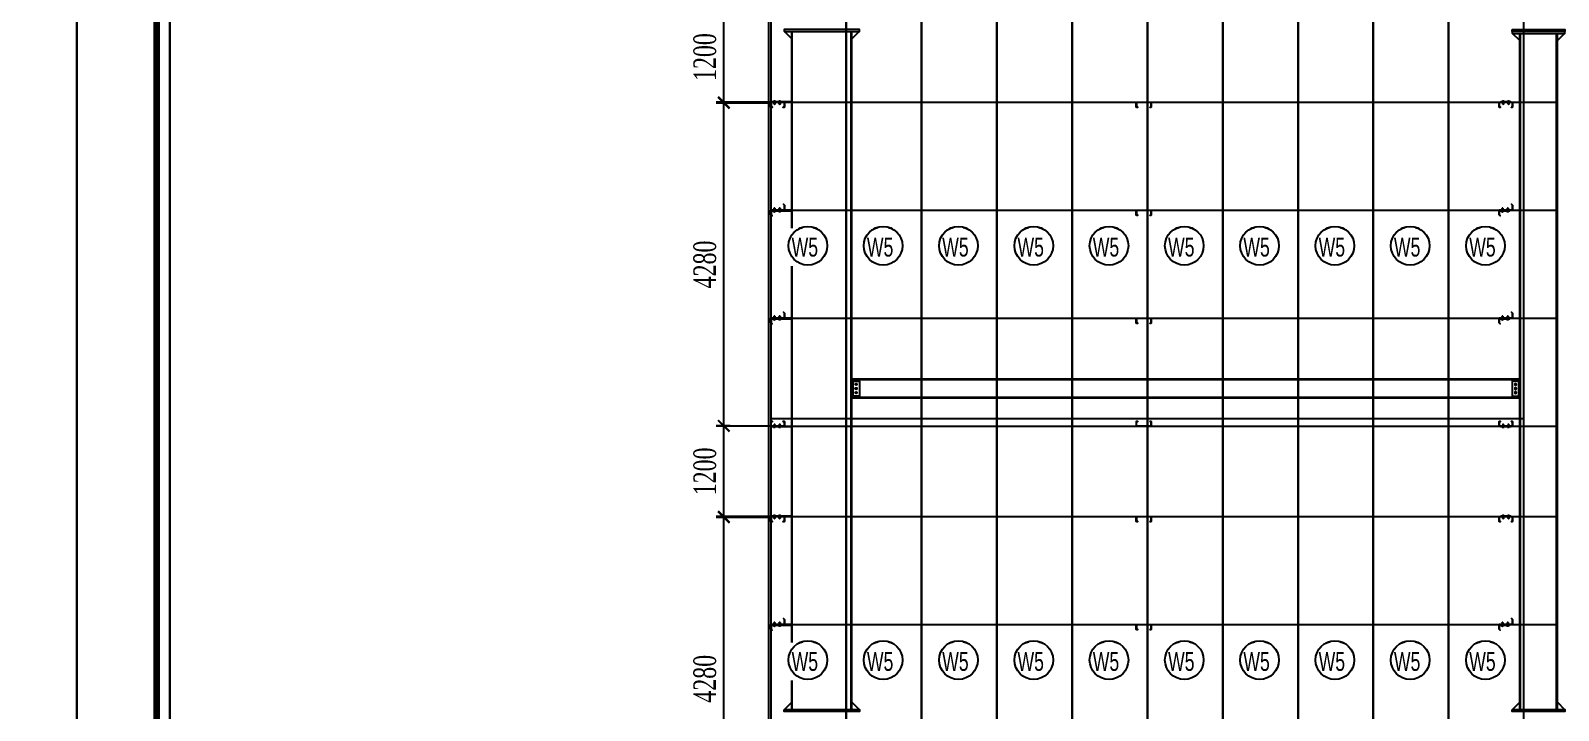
# Model space of a CAD drawing. Header units: inches. Extents: x 315041 to 662841, y -45540 to -35018.
# Drawn here: x 331979.3 to 332182.2, y -38502.9 to -38412.7 of the extents above; entities that cross this region are included whole.
import ezdxf

# ---------------------------------------------------------------- set-up
doc = ezdxf.new("R2010")
doc.units = ezdxf.units.IN
doc.header["$MEASUREMENT"] = 0
doc.linetypes.add('CENTER2', pattern=[28.575, 19.05, -3.175, 3.175, -3.175])
for name, color, linetype in [('2', 2, 'Continuous'), ('251', 251, 'Continuous'), ('3', 3, 'Continuous'), ('5', 5, 'Continuous'), ('6', 6, 'Continuous'), ('7', 7, 'Continuous'), ('8', 8, 'Continuous'), ('9', 9, 'Continuous'), ('BAO KHUNG', 31, 'Continuous')]:
    doc.layers.add(name, color=color, linetype=linetype)
doc.styles.add('ST1', font='times.ttf', dxfattribs={"width": 0.7})
doc.styles.add('ST1H', font='vnshxh.shx', dxfattribs={"width": 0.7})
doc.dimstyles.new('100', dxfattribs={"dimtxt": 3, "dimasz": 1.5, "dimexe": 1, "dimexo": 0, "dimgap": 1, "dimtad": 1, "dimdec": 0, "dimlfac": 100, "dimzin": 0, "dimdsep": 46, "dimtxsty": 'ST1', "dimblk": 'OBLIQUE', "dimcen": 1, "dimdle": 1, "dimclrd": 8, "dimclre": 8, "dimclrt": 3, "dimadec": 0, "dimazin": 0, "dimtfac": 1, "dimtdec": 0, "dimtix": 1, "dimtmove": 1, "dimatfit": 3, "dimfxl": 0, "dimtfill": 1, "dimtolj": 1, "dimtzin": 0, "dimlwd": -1, "dimlwe": -1, "dimarcsym": 1})

# ---------------------------------------------------------------- blocks, each defined once
blk = doc.blocks.new('A$C75D82031')
at = {"layer": '2', "color": 157, "linetype": 'Continuous'}
blk.add_lwpolyline([(0, 420), (594, 420), (594, 0), (0, 0)], close=True, dxfattribs=at)
at = {"layer": '7', "color": 147, "linetype": 'Continuous'}
blk.add_lwpolyline([(12.33, 57.61), (581.67, 57.61), (581.67, 409.19), (12.33, 409.19)], close=True, dxfattribs=at)
at = {"layer": 'BAO KHUNG', "color": 167, "linetype": 'Continuous', "const_width": 0.871}
blk.add_lwpolyline([(10.59, 9.07), (583.41, 9.07), (583.41, 410.93), (10.59, 410.93)], close=True, dxfattribs=at)
blk = doc.blocks.new('A$C2C995D6F')
at = {"layer": '7'}
for p, q in [((0.25, 0.13), (0, 0.13)), ((0.13, 0.25), (0.13, 0))]:
    blk.add_line(p, q, dxfattribs=at)
blk.add_circle((0.13, 0.13), 0.0917, dxfattribs=at)
blk = doc.blocks.new('A$C6A7930B6')
at = {"layer": '2'}
h = blk.add_hatch(dxfattribs=at)
h.set_pattern_fill('ANSI31', color=256, scale=0.125, angle=-90, style=0)
h.set_pattern_definition([(315, (3303.04439, 11524.56439), (0.011048543456, 0.011048543456), [])])
h.paths.add_polyline_path([(1.5, 1.19), (1.5, 0.62), (0.02, 0.62), (0.02, 0.12), (0.13, 0.01), (0.12, 0), (0, 0.12), (0, 0.63), (1.48, 0.63), (1.48, 1.18), (1.37, 1.29), (1.38, 1.3)])
at = {"layer": '251'}
h = blk.add_hatch(color=256, dxfattribs=at)
h.paths.add_polyline_path([(0.31, 0.67), (0.31, 0.67, 0.192582), (0.33, 0.68, 0.192582), (0.35, 0.67)])
h.paths.add_polyline_path([(0.4, 0.67, 0.192582), (0.42, 0.68, 0.192582), (0.44, 0.67)])
h = blk.add_hatch(color=256, dxfattribs=at)
h.paths.add_polyline_path([(0.31, 0.45), (0.31, 0.45, 0.192582), (0.33, 0.46, 0.192582), (0.35, 0.45)])
h.paths.add_polyline_path([(0.4, 0.45, 0.192582), (0.42, 0.46, 0.192582), (0.44, 0.45)])
h = blk.add_hatch(color=256, dxfattribs=at)
h.paths.add_polyline_path([(0.9, 0.67), (0.89, 0.67, 0.192582), (0.92, 0.68, 0.192582), (0.94, 0.67)])
h.paths.add_polyline_path([(0.98, 0.67, 0.192582), (1, 0.68, 0.192582), (1.02, 0.67)])
h = blk.add_hatch(color=256, dxfattribs=at)
h.paths.add_polyline_path([(0.9, 0.45), (0.89, 0.45, 0.192582), (0.92, 0.46, 0.192582), (0.94, 0.45)])
h.paths.add_polyline_path([(0.98, 0.45, 0.192582), (1, 0.46, 0.192582), (1.02, 0.45)])
at = {"layer": '9', "linetype": 'Continuous'}
h = blk.add_hatch(dxfattribs=at)
h.set_pattern_fill('ANSI31', color=250, scale=0.25, angle=-90, style=0)
h.set_pattern_definition([(315, (3302.900187, 11527.014995), (0.02209708691, 0.02209708691), [])])
h.paths.add_polyline_path([(2.29, 0.55), (2.29, 0.62), (0.13, 0.62), (0.13, 0.55)])
at = {"layer": '2'}
blk.add_lwpolyline([(1.5, 1.19), (1.5, 0.62), (0.02, 0.62), (0.02, 0.12), (0.13, 0.01), (0.12, 0), (0, 0.12), (0, 0.63), (1.48, 0.63), (1.48, 1.18), (1.37, 1.29), (1.38, 1.3)], close=True, dxfattribs=at)
at = {"layer": '5', "linetype": 'CENTER2', "ltscale": 0.2}
for p, q in [((0.38, 0.44), (0.38, 0.86)), ((0.96, 0.44), (0.96, 0.86))]:
    blk.add_line(p, q, dxfattribs=at)
at = {"layer": '6'}
blk.add_lwpolyline([(2.29, 0.55), (2.29, 0.62), (0.13, 0.62), (0.13, 0.55), (2.29, 0.55)], dxfattribs=at)
at = {"layer": '8'}
for p, q in [((0.29, 0.68), (0.29, 0.74)), ((0.29, 0.46), (0.29, 0.53)), ((0.44, 0.75), (0.31, 0.75)), ((0.44, 0.67), (0.31, 0.67)), ((0.44, 0.55), (0.31, 0.55)), ((0.44, 0.53), (0.31, 0.53)), ((0.44, 0.45), (0.31, 0.45)), ((0.34, 0.83), (0.33, 0.82)), ((0.33, 0.82), (0.34, 0.82)), ((0.34, 0.77), (0.33, 0.76)), ((0.33, 0.76), (0.33, 0.75)), ((0.33, 0.68), (0.33, 0.74)), ((0.33, 0.68), (0.33, 0.74)), ((0.33, 0.63), (0.33, 0.55)), ((0.33, 0.46), (0.33, 0.53)), ((0.33, 0.46), (0.33, 0.53)), ((0.42, 0.84), (0.34, 0.84)), ((0.34, 0.83), (0.34, 0.84)), ((0.34, 0.83), (0.38, 0.83)), ((0.35, 0.76), (0.42, 0.77)), ((0.43, 0.76), (0.35, 0.76)), ((0.38, 0.84), (0.38, 0.83)), ((0.38, 0.83), (0.38, 0.84)), ((0.42, 0.84), (0.42, 0.83)), ((0.42, 0.83), (0.42, 0.83)), ((0.42, 0.78), (0.43, 0.77)), ((0.42, 0.77), (0.43, 0.76)), ((0.43, 0.77), (0.42, 0.77)), ((0.42, 0.68), (0.42, 0.74)), ((0.42, 0.46), (0.42, 0.53)), ((0.43, 0.76), (0.43, 0.75)), ((0.43, 0.63), (0.43, 0.55)), ((0.46, 0.68), (0.46, 0.74)), ((0.46, 0.46), (0.46, 0.53)), ((0.87, 0.68), (0.87, 0.74)), ((0.87, 0.46), (0.87, 0.53)), ((1.02, 0.75), (0.89, 0.75)), ((1.02, 0.53), (0.89, 0.53)), ((1.02, 0.67), (0.9, 0.67)), ((1.02, 0.55), (0.9, 0.55)), ((1.02, 0.45), (0.9, 0.45)), ((0.92, 0.83), (0.91, 0.82)), ((0.91, 0.82), (0.92, 0.82)), ((0.92, 0.77), (0.91, 0.76)), ((0.91, 0.76), (0.91, 0.75)), ((0.91, 0.63), (0.91, 0.55)), ((1, 0.84), (0.92, 0.84)), ((0.92, 0.83), (0.92, 0.84)), ((0.92, 0.83), (0.96, 0.83)), ((0.92, 0.68), (0.92, 0.74)), ((0.92, 0.68), (0.92, 0.74)), ((0.92, 0.46), (0.92, 0.53)), ((0.92, 0.46), (0.92, 0.53)), ((0.93, 0.76), (1, 0.77)), ((1.01, 0.76), (0.93, 0.76)), ((0.96, 0.84), (0.96, 0.83)), ((0.96, 0.83), (0.96, 0.84)), ((1, 0.84), (1, 0.83)), ((1, 0.83), (1, 0.83)), ((1, 0.78), (1.01, 0.77)), ((1, 0.77), (1.01, 0.76)), ((1.01, 0.77), (1, 0.77)), ((1, 0.68), (1, 0.74)), ((1, 0.46), (1, 0.53)), ((1.01, 0.76), (1.01, 0.75)), ((1.01, 0.63), (1.01, 0.55)), ((1.05, 0.68), (1.05, 0.74)), ((1.05, 0.46), (1.05, 0.53))]:
    blk.add_line(p, q, dxfattribs=at)
for points in [[(0.28, 0.65), (0.28, 0.67), (0.47, 0.67), (0.47, 0.65)], [(0.28, 0.53), (0.28, 0.55), (0.47, 0.55), (0.47, 0.53)], [(0.34, 0.82), (0.33, 0.81), (0.34, 0.8), (0.42, 0.81), (0.43, 0.82), (0.42, 0.83)], [(0.34, 0.8), (0.33, 0.79), (0.34, 0.79), (0.42, 0.8), (0.43, 0.8), (0.42, 0.81)], [(0.34, 0.79), (0.33, 0.78), (0.34, 0.77), (0.42, 0.78), (0.43, 0.79), (0.42, 0.8)], [(0.86, 0.65), (0.86, 0.67), (1.06, 0.67), (1.06, 0.65)], [(0.86, 0.53), (0.86, 0.55), (1.06, 0.55), (1.06, 0.53)], [(0.92, 0.82), (0.91, 0.81), (0.92, 0.8), (1, 0.81), (1.01, 0.82), (1, 0.83)], [(0.92, 0.8), (0.91, 0.79), (0.92, 0.79), (1, 0.8), (1.01, 0.8), (1, 0.81)], [(0.92, 0.79), (0.91, 0.78), (0.92, 0.77), (1, 0.78), (1.01, 0.79), (1, 0.8)]]:
    blk.add_lwpolyline(points, close=True, dxfattribs=at)
for centre, start, end in [((0.31, 0.72), 46.3972, 133.6028), ((0.31, 0.7), 226.3972, 313.6028), ((0.31, 0.5), 46.3972, 133.6028), ((0.31, 0.49), 226.3972, 313.6028), ((0.35, 0.72), 90, 133.6028), ((0.35, 0.7), 226.3972, 270), ((0.35, 0.5), 90, 133.6028), ((0.35, 0.49), 226.3972, 270), ((0.4, 0.72), 46.3972, 90), ((0.4, 0.7), 270, 313.6028), ((0.4, 0.5), 46.3972, 90), ((0.4, 0.49), 270, 313.6028), ((0.44, 0.72), 46.3972, 133.6028), ((0.44, 0.7), 226.3972, 313.6028), ((0.44, 0.5), 46.3972, 133.6028), ((0.44, 0.49), 226.3972, 313.6028), ((0.89, 0.72), 46.3972, 133.6028), ((0.89, 0.7), 226.3972, 313.6028), ((0.89, 0.5), 46.3972, 133.6028), ((0.89, 0.49), 226.3972, 313.6028), ((0.94, 0.72), 90, 133.6028), ((0.94, 0.7), 226.3972, 270), ((0.94, 0.5), 90, 133.6028), ((0.94, 0.49), 226.3972, 270), ((0.98, 0.72), 46.3972, 90), ((0.98, 0.7), 270, 313.6028), ((0.98, 0.5), 46.3972, 90), ((0.98, 0.49), 270, 313.6028), ((1.02, 0.72), 46.3972, 133.6028), ((1.02, 0.7), 226.3972, 313.6028), ((1.02, 0.5), 46.3972, 133.6028), ((1.02, 0.49), 226.3972, 313.6028)]:
    blk.add_arc(centre, 0.0314, start, end, dxfattribs=at)
blk = doc.blocks.new('*U148')
at = {"layer": '251'}
h = blk.add_hatch(color=256, dxfattribs=at)
h.paths.add_polyline_path([(-0.05, -0.04), (-0.05, -0.04, -0.192582), (-0.05, -0.03, -0.192582), (-0.05, -0.01)])
h.paths.add_polyline_path([(-0.05, 0.01, -0.192582), (-0.05, 0.03, -0.192582), (-0.05, 0.04)])
h = blk.add_hatch(color=256, dxfattribs=at)
h.paths.add_polyline_path([(0.07, -0.04), (0.07, -0.04, -0.192582), (0.07, -0.03, -0.192582), (0.07, -0.01)])
h.paths.add_polyline_path([(0.07, 0.01, -0.192582), (0.07, 0.03, -0.192582), (0.07, 0.04)])
at = {"layer": '5', "linetype": 'CENTER2', "ltscale": 0.2}
blk.add_line((-0.08, 0), (0.21, 0), dxfattribs=at)
at = {"layer": '8'}
for p, q in [((-0.05, 0.06), (-0.01, 0.06)), ((-0.05, 0.04), (-0.05, -0.04)), ((-0.05, 0.03), (-0.01, 0.03)), ((0, 0.04), (0, -0.04)), ((0.06, 0.03), (0, 0.03)), ((0.06, -0.07), (0.06, 0.07)), ((0.06, 0.07), (0.07, 0.07)), ((0.07, -0.07), (0.07, 0.07)), ((0.07, 0.06), (0.11, 0.06)), ((0.07, 0.04), (0.07, -0.04)), ((0.07, 0.03), (0.11, 0.03)), ((0.12, 0.04), (0.12, -0.04)), ((0.13, 0.03), (0.12, 0.03)), ((0.13, 0.03), (0.13, 0.03)), ((0.14, 0.03), (0.13, 0.03)), ((0.13, 0.03), (0.13, -0.02)), ((0.13, -0.02), (0.13, 0.03)), ((0.14, 0.03), (0.14, 0.03)), ((0.18, 0.03), (0.17, 0.03)), ((0.18, 0.03), (0.18, -0.03)), ((0.18, 0.03), (0.18, 0.03)), ((0.18, -0.03), (0.18, 0)), ((0.18, 0), (0.18, 0)), ((0.18, 0), (0.18, 0)), ((-0.05, -0.03), (-0.01, -0.03)), ((-0.05, -0.03), (-0.01, -0.03)), ((-0.05, -0.06), (-0.01, -0.06)), ((0.06, -0.03), (0, -0.03)), ((0.06, -0.07), (0.07, -0.07)), ((0.07, -0.03), (0.11, -0.03)), ((0.07, -0.03), (0.11, -0.03)), ((0.07, -0.06), (0.11, -0.06)), ((0.13, -0.03), (0.12, -0.03)), ((0.14, -0.03), (0.13, -0.03)), ((0.17, -0.03), (0.17, -0.03)), ((0.18, -0.03), (0.17, -0.03)), ((0.18, -0.03), (0.18, -0.03))]:
    blk.add_line(p, q, dxfattribs=at)
for points in [[(0.15, -0.03), (0.14, -0.03), (0.14, -0.03), (0.14, 0.03), (0.15, 0.03), (0.15, 0.03)], [(0.16, -0.03), (0.15, -0.03), (0.15, -0.03), (0.15, 0.03), (0.16, 0.03), (0.16, 0.03)], [(0.17, -0.03), (0.16, -0.03), (0.16, -0.03), (0.16, 0.03), (0.17, 0.03), (0.17, 0.03)]]:
    blk.add_lwpolyline(points, close=True, dxfattribs=at)
for centre, start, end in [((-0.03, 0.04), 136.3972, 223.6028), ((-0.03, 0.01), 136.3972, 180), ((-0.02, 0.04), 316.3972, 43.6028), ((-0.02, 0.01), 0, 43.6028), ((0.09, 0.04), 136.3972, 223.6028), ((0.09, 0.01), 136.3972, 180), ((0.1, 0.04), 316.3972, 43.6028), ((0.1, 0.01), 0, 43.6028), ((-0.03, -0.01), 180, 223.6028), ((-0.03, -0.04), 136.3972, 223.6028), ((-0.02, -0.01), 316.3972, 0), ((-0.02, -0.04), 316.3972, 43.6028), ((0.09, -0.01), 180, 223.6028), ((0.09, -0.04), 136.3972, 223.6028), ((0.1, -0.01), 316.3972, 0), ((0.1, -0.04), 316.3972, 43.6028)]:
    blk.add_arc(centre, 0.0209, start, end, dxfattribs=at)
blk = doc.blocks.new('*U149')
at = {"layer": '251'}
h = blk.add_hatch(color=256, dxfattribs=at)
h.paths.add_polyline_path([(-0.05, -0.04), (-0.05, -0.04, -0.192582), (-0.05, -0.03, -0.192582), (-0.05, -0.01)])
h.paths.add_polyline_path([(-0.05, 0.01, -0.192582), (-0.05, 0.03, -0.192582), (-0.05, 0.04)])
h = blk.add_hatch(color=256, dxfattribs=at)
h.paths.add_polyline_path([(0.07, -0.04), (0.07, -0.04, -0.192582), (0.07, -0.03, -0.192582), (0.07, -0.01)])
h.paths.add_polyline_path([(0.07, 0.01, -0.192582), (0.07, 0.03, -0.192582), (0.07, 0.04)])
at = {"layer": '5', "linetype": 'CENTER2', "ltscale": 0.2}
blk.add_line((-0.08, 0), (0.21, 0), dxfattribs=at)
at = {"layer": '8'}
for p, q in [((-0.05, 0.06), (-0.01, 0.06)), ((-0.05, 0.04), (-0.05, -0.04)), ((-0.05, 0.03), (-0.01, 0.03)), ((0, 0.04), (0, -0.04)), ((0.06, 0.03), (0, 0.03)), ((0.06, -0.07), (0.06, 0.07)), ((0.06, 0.07), (0.07, 0.07)), ((0.07, -0.07), (0.07, 0.07)), ((0.07, 0.06), (0.11, 0.06)), ((0.07, 0.04), (0.07, -0.04)), ((0.07, 0.03), (0.11, 0.03)), ((0.12, 0.04), (0.12, -0.04)), ((0.13, 0.03), (0.12, 0.03)), ((0.13, 0.03), (0.13, 0.03)), ((0.14, 0.03), (0.13, 0.03)), ((0.13, 0.03), (0.13, -0.02)), ((0.13, -0.02), (0.13, 0.03)), ((0.14, 0.03), (0.14, 0.03)), ((0.18, 0.03), (0.17, 0.03)), ((0.18, 0.03), (0.18, -0.03)), ((0.18, 0.03), (0.18, 0.03)), ((0.18, -0.03), (0.18, 0)), ((0.18, 0), (0.18, 0)), ((0.18, 0), (0.18, 0)), ((-0.05, -0.03), (-0.01, -0.03)), ((-0.05, -0.03), (-0.01, -0.03)), ((-0.05, -0.06), (-0.01, -0.06)), ((0.06, -0.03), (0, -0.03)), ((0.06, -0.07), (0.07, -0.07)), ((0.07, -0.03), (0.11, -0.03)), ((0.07, -0.03), (0.11, -0.03)), ((0.07, -0.06), (0.11, -0.06)), ((0.13, -0.03), (0.12, -0.03)), ((0.14, -0.03), (0.13, -0.03)), ((0.17, -0.03), (0.17, -0.03)), ((0.18, -0.03), (0.17, -0.03)), ((0.18, -0.03), (0.18, -0.03))]:
    blk.add_line(p, q, dxfattribs=at)
for points in [[(0.15, -0.03), (0.14, -0.03), (0.14, -0.03), (0.14, 0.03), (0.15, 0.03), (0.15, 0.03)], [(0.16, -0.03), (0.15, -0.03), (0.15, -0.03), (0.15, 0.03), (0.16, 0.03), (0.16, 0.03)], [(0.17, -0.03), (0.16, -0.03), (0.16, -0.03), (0.16, 0.03), (0.17, 0.03), (0.17, 0.03)]]:
    blk.add_lwpolyline(points, close=True, dxfattribs=at)
for centre, start, end in [((-0.03, 0.04), 136.3972, 223.6028), ((-0.03, 0.01), 136.3972, 180), ((-0.02, 0.04), 316.3972, 43.6028), ((-0.02, 0.01), 0, 43.6028), ((0.09, 0.04), 136.3972, 223.6028), ((0.09, 0.01), 136.3972, 180), ((0.1, 0.04), 316.3972, 43.6028), ((0.1, 0.01), 0, 43.6028), ((-0.03, -0.01), 180, 223.6028), ((-0.03, -0.04), 136.3972, 223.6028), ((-0.02, -0.01), 316.3972, 0), ((-0.02, -0.04), 316.3972, 43.6028), ((0.09, -0.01), 180, 223.6028), ((0.09, -0.04), 136.3972, 223.6028), ((0.1, -0.01), 316.3972, 0), ((0.1, -0.04), 316.3972, 43.6028)]:
    blk.add_arc(centre, 0.0209, start, end, dxfattribs=at)
blk = doc.blocks.new('A$C174458B3')
at = {"layer": '2'}
blk.add_lwpolyline([(1.33, 0.02), (1.48, 0.02), (1.48, 0.52), (0.02, 0.52), (0.02, 0.02), (0.17, 0.02), (0.17, 0), (0, 0), (0, 0.54), (1.5, 0.54), (1.5, 0), (1.33, 0), (1.33, 0.02)], dxfattribs=at)
at = {"layer": '5'}
blk.add_lwpolyline([(2.29, 0.54), (2.29, 0.61), (0.13, 0.61), (0.13, 0.54), (2.29, 0.54)], dxfattribs=at)
at = {"layer": '251', "color": 147, "xscale": 1.5, "yscale": 1.5, "zscale": 1.5, "rotation": 270}
for name, p in [('*U149', (0.38, 0.61)), ('*U148', (0.96, 0.61))]:
    blk.add_blockref(name, p, dxfattribs=at)
blk = doc.blocks.new('A$C2426415A')
at = {"layer": '2'}
h = blk.add_hatch(dxfattribs=at)
h.set_pattern_fill('ANSI31', color=256, scale=0.125, angle=-90, style=0)
h.set_pattern_definition([(315, (3303.044389, 11524.564393), (0.011048543456, 0.011048543456), [])])
h.paths.add_polyline_path([(1.5, 1.19), (1.5, 0.62), (0.02, 0.62), (0.02, 0.12), (0.13, 0.01), (0.12, 0), (0, 0.12), (0, 0.63), (1.48, 0.63), (1.48, 1.18), (1.37, 1.29), (1.38, 1.3)])
at = {"layer": '251'}
h = blk.add_hatch(color=256, dxfattribs=at)
h.paths.add_polyline_path([(0.31, 0.67), (0.31, 0.67, 0.192582), (0.33, 0.68, 0.192582), (0.35, 0.67)])
h.paths.add_polyline_path([(0.4, 0.67, 0.192582), (0.42, 0.68, 0.192582), (0.44, 0.67)])
h = blk.add_hatch(color=256, dxfattribs=at)
h.paths.add_polyline_path([(0.31, 0.45), (0.31, 0.45, 0.192582), (0.33, 0.46, 0.192582), (0.35, 0.45)])
h.paths.add_polyline_path([(0.4, 0.45, 0.192582), (0.42, 0.46, 0.192582), (0.44, 0.45)])
h = blk.add_hatch(color=256, dxfattribs=at)
h.paths.add_polyline_path([(0.9, 0.67), (0.89, 0.67, 0.192582), (0.92, 0.68, 0.192582), (0.94, 0.67)])
h.paths.add_polyline_path([(0.98, 0.67, 0.192582), (1, 0.68, 0.192582), (1.02, 0.67)])
h = blk.add_hatch(color=256, dxfattribs=at)
h.paths.add_polyline_path([(0.9, 0.45), (0.89, 0.45, 0.192582), (0.92, 0.46, 0.192582), (0.94, 0.45)])
h.paths.add_polyline_path([(0.98, 0.45, 0.192582), (1, 0.46, 0.192582), (1.02, 0.45)])
at = {"layer": '9', "linetype": 'Continuous'}
h = blk.add_hatch(dxfattribs=at)
h.set_pattern_fill('ANSI31', color=250, scale=0.25, angle=-90, style=0)
h.set_pattern_definition([(315, (3302.900186, 11527.014998), (0.02209708691, 0.02209708691), [])])
h.paths.add_polyline_path([(1.21, 0.55), (1.21, 0.62), (0.13, 0.62), (0.13, 0.55)])
at = {"layer": '2'}
blk.add_lwpolyline([(1.5, 1.19), (1.5, 0.62), (0.02, 0.62), (0.02, 0.12), (0.13, 0.01), (0.12, 0), (0, 0.12), (0, 0.63), (1.48, 0.63), (1.48, 1.18), (1.37, 1.29), (1.38, 1.3)], close=True, dxfattribs=at)
at = {"layer": '5', "linetype": 'CENTER2', "ltscale": 0.2}
for p, q in [((0.38, 0.44), (0.38, 0.86)), ((0.96, 0.44), (0.96, 0.86))]:
    blk.add_line(p, q, dxfattribs=at)
at = {"layer": '6'}
blk.add_lwpolyline([(1.21, 0.55), (1.21, 0.62), (0.13, 0.62), (0.13, 0.55), (1.21, 0.55)], dxfattribs=at)
at = {"layer": '8'}
for p, q in [((0.29, 0.68), (0.29, 0.74)), ((0.29, 0.46), (0.29, 0.53)), ((0.44, 0.75), (0.31, 0.75)), ((0.44, 0.67), (0.31, 0.67)), ((0.44, 0.55), (0.31, 0.55)), ((0.44, 0.53), (0.31, 0.53)), ((0.44, 0.45), (0.31, 0.45)), ((0.34, 0.83), (0.33, 0.82)), ((0.33, 0.82), (0.34, 0.82)), ((0.34, 0.77), (0.33, 0.76)), ((0.33, 0.76), (0.33, 0.75)), ((0.33, 0.68), (0.33, 0.74)), ((0.33, 0.68), (0.33, 0.74)), ((0.33, 0.63), (0.33, 0.55)), ((0.33, 0.46), (0.33, 0.53)), ((0.33, 0.46), (0.33, 0.53)), ((0.42, 0.84), (0.34, 0.84)), ((0.34, 0.83), (0.34, 0.84)), ((0.34, 0.83), (0.38, 0.83)), ((0.35, 0.76), (0.42, 0.77)), ((0.43, 0.76), (0.35, 0.76)), ((0.38, 0.84), (0.38, 0.83)), ((0.38, 0.83), (0.38, 0.84)), ((0.42, 0.84), (0.42, 0.83)), ((0.42, 0.83), (0.42, 0.83)), ((0.42, 0.78), (0.43, 0.77)), ((0.42, 0.77), (0.43, 0.76)), ((0.43, 0.77), (0.42, 0.77)), ((0.42, 0.68), (0.42, 0.74)), ((0.42, 0.46), (0.42, 0.53)), ((0.43, 0.76), (0.43, 0.75)), ((0.43, 0.63), (0.43, 0.55)), ((0.46, 0.68), (0.46, 0.74)), ((0.46, 0.46), (0.46, 0.53)), ((0.87, 0.68), (0.87, 0.74)), ((0.87, 0.46), (0.87, 0.53)), ((1.02, 0.75), (0.89, 0.75)), ((1.02, 0.53), (0.89, 0.53)), ((1.02, 0.67), (0.9, 0.67)), ((1.02, 0.55), (0.9, 0.55)), ((1.02, 0.45), (0.9, 0.45)), ((0.92, 0.83), (0.91, 0.82)), ((0.91, 0.82), (0.92, 0.82)), ((0.92, 0.77), (0.91, 0.76)), ((0.91, 0.76), (0.91, 0.75)), ((0.91, 0.63), (0.91, 0.55)), ((1, 0.84), (0.92, 0.84)), ((0.92, 0.83), (0.92, 0.84)), ((0.92, 0.83), (0.96, 0.83)), ((0.92, 0.68), (0.92, 0.74)), ((0.92, 0.68), (0.92, 0.74)), ((0.92, 0.46), (0.92, 0.53)), ((0.92, 0.46), (0.92, 0.53)), ((0.93, 0.76), (1, 0.77)), ((1.01, 0.76), (0.93, 0.76)), ((0.96, 0.84), (0.96, 0.83)), ((0.96, 0.83), (0.96, 0.84)), ((1, 0.84), (1, 0.83)), ((1, 0.83), (1, 0.83)), ((1, 0.78), (1.01, 0.77)), ((1, 0.77), (1.01, 0.76)), ((1.01, 0.77), (1, 0.77)), ((1, 0.68), (1, 0.74)), ((1, 0.46), (1, 0.53)), ((1.01, 0.76), (1.01, 0.75)), ((1.01, 0.63), (1.01, 0.55)), ((1.05, 0.68), (1.05, 0.74)), ((1.05, 0.46), (1.05, 0.53))]:
    blk.add_line(p, q, dxfattribs=at)
for points in [[(0.28, 0.65), (0.28, 0.67), (0.47, 0.67), (0.47, 0.65)], [(0.28, 0.53), (0.28, 0.55), (0.47, 0.55), (0.47, 0.53)], [(0.34, 0.82), (0.33, 0.81), (0.34, 0.8), (0.42, 0.81), (0.43, 0.82), (0.42, 0.83)], [(0.34, 0.8), (0.33, 0.79), (0.34, 0.79), (0.42, 0.8), (0.43, 0.8), (0.42, 0.81)], [(0.34, 0.79), (0.33, 0.78), (0.34, 0.77), (0.42, 0.78), (0.43, 0.79), (0.42, 0.8)], [(0.86, 0.65), (0.86, 0.67), (1.06, 0.67), (1.06, 0.65)], [(0.86, 0.53), (0.86, 0.55), (1.06, 0.55), (1.06, 0.53)], [(0.92, 0.82), (0.91, 0.81), (0.92, 0.8), (1, 0.81), (1.01, 0.82), (1, 0.83)], [(0.92, 0.8), (0.91, 0.79), (0.92, 0.79), (1, 0.8), (1.01, 0.8), (1, 0.81)], [(0.92, 0.79), (0.91, 0.78), (0.92, 0.77), (1, 0.78), (1.01, 0.79), (1, 0.8)]]:
    blk.add_lwpolyline(points, close=True, dxfattribs=at)
for centre, start, end in [((0.31, 0.72), 46.3972, 133.6028), ((0.31, 0.7), 226.3972, 313.6028), ((0.31, 0.5), 46.3972, 133.6028), ((0.31, 0.49), 226.3972, 313.6028), ((0.35, 0.72), 90, 133.6028), ((0.35, 0.7), 226.3972, 270), ((0.35, 0.5), 90, 133.6028), ((0.35, 0.49), 226.3972, 270), ((0.4, 0.72), 46.3972, 90), ((0.4, 0.7), 270, 313.6028), ((0.4, 0.5), 46.3972, 90), ((0.4, 0.49), 270, 313.6028), ((0.44, 0.72), 46.3972, 133.6028), ((0.44, 0.7), 226.3972, 313.6028), ((0.44, 0.5), 46.3972, 133.6028), ((0.44, 0.49), 226.3972, 313.6028), ((0.89, 0.72), 46.3972, 133.6028), ((0.89, 0.7), 226.3972, 313.6028), ((0.89, 0.5), 46.3972, 133.6028), ((0.89, 0.49), 226.3972, 313.6028), ((0.94, 0.72), 90, 133.6028), ((0.94, 0.7), 226.3972, 270), ((0.94, 0.5), 90, 133.6028), ((0.94, 0.49), 226.3972, 270), ((0.98, 0.72), 46.3972, 90), ((0.98, 0.7), 270, 313.6028), ((0.98, 0.5), 46.3972, 90), ((0.98, 0.49), 270, 313.6028), ((1.02, 0.72), 46.3972, 133.6028), ((1.02, 0.7), 226.3972, 313.6028), ((1.02, 0.5), 46.3972, 133.6028), ((1.02, 0.49), 226.3972, 313.6028)]:
    blk.add_arc(centre, 0.0314, start, end, dxfattribs=at)
blk = doc.blocks.new('*U164')
at = {"layer": '251'}
h = blk.add_hatch(color=256, dxfattribs=at)
h.paths.add_polyline_path([(-0.05, -0.04), (-0.05, -0.04, -0.192582), (-0.05, -0.03, -0.192582), (-0.05, -0.01)])
h.paths.add_polyline_path([(-0.05, 0.01, -0.192582), (-0.05, 0.03, -0.192582), (-0.05, 0.04)])
h = blk.add_hatch(color=256, dxfattribs=at)
h.paths.add_polyline_path([(0.07, -0.04), (0.07, -0.04, -0.192582), (0.07, -0.03, -0.192582), (0.07, -0.01)])
h.paths.add_polyline_path([(0.07, 0.01, -0.192582), (0.07, 0.03, -0.192582), (0.07, 0.04)])
at = {"layer": '5', "linetype": 'CENTER2', "ltscale": 0.2}
blk.add_line((-0.08, 0), (0.21, 0), dxfattribs=at)
at = {"layer": '8'}
for p, q in [((-0.05, 0.06), (-0.01, 0.06)), ((-0.05, 0.04), (-0.05, -0.04)), ((-0.05, 0.03), (-0.01, 0.03)), ((0, 0.04), (0, -0.04)), ((0.06, 0.03), (0, 0.03)), ((0.06, -0.07), (0.06, 0.07)), ((0.06, 0.07), (0.07, 0.07)), ((0.07, -0.07), (0.07, 0.07)), ((0.07, 0.06), (0.11, 0.06)), ((0.07, 0.04), (0.07, -0.04)), ((0.07, 0.03), (0.11, 0.03)), ((0.12, 0.04), (0.12, -0.04)), ((0.13, 0.03), (0.12, 0.03)), ((0.13, 0.03), (0.13, 0.03)), ((0.14, 0.03), (0.13, 0.03)), ((0.13, 0.03), (0.13, -0.02)), ((0.13, -0.02), (0.13, 0.03)), ((0.14, 0.03), (0.14, 0.03)), ((0.18, 0.03), (0.17, 0.03)), ((0.18, 0.03), (0.18, -0.03)), ((0.18, 0.03), (0.18, 0.03)), ((0.18, -0.03), (0.18, 0)), ((0.18, 0), (0.18, 0)), ((0.18, 0), (0.18, 0)), ((-0.05, -0.03), (-0.01, -0.03)), ((-0.05, -0.03), (-0.01, -0.03)), ((-0.05, -0.06), (-0.01, -0.06)), ((0.06, -0.03), (0, -0.03)), ((0.06, -0.07), (0.07, -0.07)), ((0.07, -0.03), (0.11, -0.03)), ((0.07, -0.03), (0.11, -0.03)), ((0.07, -0.06), (0.11, -0.06)), ((0.13, -0.03), (0.12, -0.03)), ((0.14, -0.03), (0.13, -0.03)), ((0.17, -0.03), (0.17, -0.03)), ((0.18, -0.03), (0.17, -0.03)), ((0.18, -0.03), (0.18, -0.03))]:
    blk.add_line(p, q, dxfattribs=at)
for points in [[(0.15, -0.03), (0.14, -0.03), (0.14, -0.03), (0.14, 0.03), (0.15, 0.03), (0.15, 0.03)], [(0.16, -0.03), (0.15, -0.03), (0.15, -0.03), (0.15, 0.03), (0.16, 0.03), (0.16, 0.03)], [(0.17, -0.03), (0.16, -0.03), (0.16, -0.03), (0.16, 0.03), (0.17, 0.03), (0.17, 0.03)]]:
    blk.add_lwpolyline(points, close=True, dxfattribs=at)
for centre, start, end in [((-0.03, 0.04), 136.3972, 223.6028), ((-0.03, 0.01), 136.3972, 180), ((-0.02, 0.04), 316.3972, 43.6028), ((-0.02, 0.01), 0, 43.6028), ((0.09, 0.04), 136.3972, 223.6028), ((0.09, 0.01), 136.3972, 180), ((0.1, 0.04), 316.3972, 43.6028), ((0.1, 0.01), 0, 43.6028), ((-0.03, -0.01), 180, 223.6028), ((-0.03, -0.04), 136.3972, 223.6028), ((-0.02, -0.01), 316.3972, 0), ((-0.02, -0.04), 316.3972, 43.6028), ((0.09, -0.01), 180, 223.6028), ((0.09, -0.04), 136.3972, 223.6028), ((0.1, -0.01), 316.3972, 0), ((0.1, -0.04), 316.3972, 43.6028)]:
    blk.add_arc(centre, 0.0209, start, end, dxfattribs=at)
blk = doc.blocks.new('*U165')
at = {"layer": '251'}
h = blk.add_hatch(color=256, dxfattribs=at)
h.paths.add_polyline_path([(-0.05, -0.04), (-0.05, -0.04, -0.192582), (-0.05, -0.03, -0.192582), (-0.05, -0.01)])
h.paths.add_polyline_path([(-0.05, 0.01, -0.192582), (-0.05, 0.03, -0.192582), (-0.05, 0.04)])
h = blk.add_hatch(color=256, dxfattribs=at)
h.paths.add_polyline_path([(0.07, -0.04), (0.07, -0.04, -0.192582), (0.07, -0.03, -0.192582), (0.07, -0.01)])
h.paths.add_polyline_path([(0.07, 0.01, -0.192582), (0.07, 0.03, -0.192582), (0.07, 0.04)])
at = {"layer": '5', "linetype": 'CENTER2', "ltscale": 0.2}
blk.add_line((-0.08, 0), (0.21, 0), dxfattribs=at)
at = {"layer": '8'}
for p, q in [((-0.05, 0.06), (-0.01, 0.06)), ((-0.05, 0.04), (-0.05, -0.04)), ((-0.05, 0.03), (-0.01, 0.03)), ((0, 0.04), (0, -0.04)), ((0.06, 0.03), (0, 0.03)), ((0.06, -0.07), (0.06, 0.07)), ((0.06, 0.07), (0.07, 0.07)), ((0.07, -0.07), (0.07, 0.07)), ((0.07, 0.06), (0.11, 0.06)), ((0.07, 0.04), (0.07, -0.04)), ((0.07, 0.03), (0.11, 0.03)), ((0.12, 0.04), (0.12, -0.04)), ((0.13, 0.03), (0.12, 0.03)), ((0.13, 0.03), (0.13, 0.03)), ((0.14, 0.03), (0.13, 0.03)), ((0.13, 0.03), (0.13, -0.02)), ((0.13, -0.02), (0.13, 0.03)), ((0.14, 0.03), (0.14, 0.03)), ((0.18, 0.03), (0.17, 0.03)), ((0.18, 0.03), (0.18, -0.03)), ((0.18, 0.03), (0.18, 0.03)), ((0.18, -0.03), (0.18, 0)), ((0.18, 0), (0.18, 0)), ((0.18, 0), (0.18, 0)), ((-0.05, -0.03), (-0.01, -0.03)), ((-0.05, -0.03), (-0.01, -0.03)), ((-0.05, -0.06), (-0.01, -0.06)), ((0.06, -0.03), (0, -0.03)), ((0.06, -0.07), (0.07, -0.07)), ((0.07, -0.03), (0.11, -0.03)), ((0.07, -0.03), (0.11, -0.03)), ((0.07, -0.06), (0.11, -0.06)), ((0.13, -0.03), (0.12, -0.03)), ((0.14, -0.03), (0.13, -0.03)), ((0.17, -0.03), (0.17, -0.03)), ((0.18, -0.03), (0.17, -0.03)), ((0.18, -0.03), (0.18, -0.03))]:
    blk.add_line(p, q, dxfattribs=at)
for points in [[(0.15, -0.03), (0.14, -0.03), (0.14, -0.03), (0.14, 0.03), (0.15, 0.03), (0.15, 0.03)], [(0.16, -0.03), (0.15, -0.03), (0.15, -0.03), (0.15, 0.03), (0.16, 0.03), (0.16, 0.03)], [(0.17, -0.03), (0.16, -0.03), (0.16, -0.03), (0.16, 0.03), (0.17, 0.03), (0.17, 0.03)]]:
    blk.add_lwpolyline(points, close=True, dxfattribs=at)
for centre, start, end in [((-0.03, 0.04), 136.3972, 223.6028), ((-0.03, 0.01), 136.3972, 180), ((-0.02, 0.04), 316.3972, 43.6028), ((-0.02, 0.01), 0, 43.6028), ((0.09, 0.04), 136.3972, 223.6028), ((0.09, 0.01), 136.3972, 180), ((0.1, 0.04), 316.3972, 43.6028), ((0.1, 0.01), 0, 43.6028), ((-0.03, -0.01), 180, 223.6028), ((-0.03, -0.04), 136.3972, 223.6028), ((-0.02, -0.01), 316.3972, 0), ((-0.02, -0.04), 316.3972, 43.6028), ((0.09, -0.01), 180, 223.6028), ((0.09, -0.04), 136.3972, 223.6028), ((0.1, -0.01), 316.3972, 0), ((0.1, -0.04), 316.3972, 43.6028)]:
    blk.add_arc(centre, 0.0209, start, end, dxfattribs=at)
blk = doc.blocks.new('A$C3DCF6A79')
at = {"layer": '2'}
blk.add_lwpolyline([(1.33, 0.71), (1.48, 0.71), (1.48, 0.2), (0.02, 0.2), (0.02, 0.71), (0.17, 0.71), (0.17, 0.72), (0, 0.72), (0, 0.18), (1.5, 0.18), (1.5, 0.72), (1.33, 0.72), (1.33, 0.71)], dxfattribs=at)
at = {"layer": '5'}
blk.add_lwpolyline([(1.29, 0.18), (1.29, 0.12), (0.21, 0.12), (0.21, 0.18), (1.04, 0.18)], dxfattribs=at)
at = {"layer": '251', "color": 147, "xscale": -1.5, "yscale": 1.5, "zscale": 1.5, "rotation": 270}
for name, p in [('*U165', (0.46, 0.12)), ('*U164', (1.04, 0.12))]:
    blk.add_blockref(name, p, dxfattribs=at)
blk = doc.blocks.new('A$C4DC60D06')
at = {"color": 8}
blk.add_lwpolyline([(0, 351.58), (284.669, 351.58), (284.669, 0), (0, 0)], close=True, dxfattribs=at)
at = {"layer": '2', "color": 9}
for p, q in [((81.848, 216.934), (184.299, 216.934)), ((81.848, 202.6), (184.299, 202.6)), ((81.848, 188.267), (184.299, 188.267)), ((81.848, 173.934), (184.299, 173.934)), ((81.848, 161.934), (184.299, 161.934)), ((81.848, 147.6), (184.299, 147.6))]:
    blk.add_line(p, q, dxfattribs=at)
at = {"layer": '2', "color": 9, "ltscale": 50}
for points in [[(130.156, 216.304), (130.336, 216.304), (130.336, 216.914), (128.376, 216.914), (128.376, 216.304), (128.556, 216.304), (128.556, 216.284), (128.376, 216.284, -0.4142136), (128.356, 216.304), (128.356, 216.914, -0.4142136), (128.376, 216.934), (130.336, 216.934, -0.4142136), (130.356, 216.914), (130.356, 216.304, -0.4142136), (130.336, 216.284), (130.156, 216.284), (130.156, 216.304)], [(130.156, 201.97), (130.336, 201.97), (130.336, 202.58), (128.376, 202.58), (128.376, 201.97), (128.556, 201.97), (128.556, 201.95), (128.376, 201.95, -0.4142136), (128.356, 201.97), (128.356, 202.58, -0.4142136), (128.376, 202.6), (130.336, 202.6, -0.4142136), (130.356, 202.58), (130.356, 201.97, -0.4142136), (130.336, 201.95), (130.156, 201.95), (130.156, 201.97)], [(130.156, 187.637), (130.336, 187.637), (130.336, 188.247), (128.376, 188.247), (128.376, 187.637), (128.556, 187.637), (128.556, 187.617), (128.376, 187.617, -0.4142136), (128.356, 187.637), (128.356, 188.247, -0.4142136), (128.376, 188.267), (130.336, 188.267, -0.4142136), (130.356, 188.247), (130.356, 187.637, -0.4142136), (130.336, 187.617), (130.156, 187.617), (130.156, 187.637)], [(130.156, 174.564), (130.336, 174.564), (130.336, 173.954), (128.376, 173.954), (128.376, 174.564), (128.556, 174.564), (128.556, 174.584), (128.376, 174.584, 0.4142136), (128.356, 174.564), (128.356, 173.954, 0.4142136), (128.376, 173.934), (130.336, 173.934, 0.4142136), (130.356, 173.954), (130.356, 174.564, 0.4142136), (130.336, 174.584), (130.156, 174.584), (130.156, 174.564)], [(130.156, 161.304), (130.336, 161.304), (130.336, 161.914), (128.376, 161.914), (128.376, 161.304), (128.556, 161.304), (128.556, 161.284), (128.376, 161.284, -0.4142136), (128.356, 161.304), (128.356, 161.914, -0.4142136), (128.376, 161.934), (130.336, 161.934, -0.4142136), (130.356, 161.914), (130.356, 161.304, -0.4142136), (130.336, 161.284), (130.156, 161.284), (130.156, 161.304)], [(130.156, 146.97), (130.336, 146.97), (130.336, 147.58), (128.376, 147.58), (128.376, 146.97), (128.556, 146.97), (128.556, 146.95), (128.376, 146.95, -0.4142136), (128.356, 146.97), (128.356, 147.58, -0.4142136), (128.376, 147.6), (130.336, 147.6, -0.4142136), (130.356, 147.58), (130.356, 146.97, -0.4142136), (130.336, 146.95), (130.156, 146.95), (130.156, 146.97)]]:
    blk.add_lwpolyline(points, format="xyb", dxfattribs=at)
at = {"layer": '3', "color": 9}
blk.add_lwpolyline([(79.848, 77.933), (79.548, 77.933), (79.548, 338.933), (79.848, 338.933)], close=True, dxfattribs=at)
at = {"layer": '8', "color": 9}
for p, q in [((82.598, 225.383), (81.648, 226.333)), ((82.598, 136.333), (82.598, 226.333)), ((82.678, 136.333), (82.678, 226.333)), ((90.518, 136.333), (90.518, 226.333)), ((90.598, 136.333), (90.598, 226.333)), ((90.598, 225.383), (91.548, 226.333)), ((179.299, 225.133), (178.349, 226.083)), ((179.299, 136.333), (179.299, 226.083)), ((179.399, 136.333), (179.399, 226.083)), ((184.199, 136.333), (184.199, 226.083)), ((184.299, 136.333), (184.299, 226.083)), ((184.299, 225.133), (185.249, 226.083)), ((82.598, 137.283), (81.648, 136.333)), ((90.598, 137.283), (91.548, 136.333)), ((179.299, 137.283), (178.349, 136.333)), ((184.299, 137.283), (185.249, 136.333))]:
    blk.add_line(p, q, dxfattribs=at)
at = {"layer": '8', "color": 9, "lineweight": 0, "ltscale": 10}
blk.add_line((179.299, 136.333), (179.299, 226.083), dxfattribs=at)
at = {"layer": '8', "color": 9}
for points in [[(81.598, 226.333), (91.598, 226.333), (91.598, 226.583), (81.598, 226.583)], [(178.299, 226.583), (185.299, 226.583), (185.299, 226.333), (178.299, 226.333)], [(178.299, 226.083), (185.299, 226.083), (185.299, 226.333), (178.299, 226.333)], [(90.598, 179.933), (91.598, 179.933), (91.598, 177.933), (90.598, 177.933)], [(90.698, 177.683), (179.199, 177.683), (179.199, 180.183), (90.698, 180.183)], [(179.299, 179.933), (178.299, 179.933), (178.299, 177.933), (179.299, 177.933)], [(81.598, 136.333), (91.598, 136.333), (91.598, 136.083), (81.598, 136.083)], [(178.299, 136.333), (185.299, 136.333), (185.299, 136.083), (178.299, 136.083)]]:
    blk.add_lwpolyline(points, close=True, dxfattribs=at)
for points in [[(179.199, 180.083), (90.698, 180.083)], [(90.698, 177.783), (179.199, 177.783)]]:
    blk.add_lwpolyline(points, dxfattribs=at)
at = {"layer": '2', "color": 9, "xscale": 1.200000000011642, "yscale": 1.19999999999709, "zscale": 1.2}
for name, p in [('A$C174458B3', (79.848, 216.284)), ('A$C6A7930B6', (79.848, 201.858)), ('A$C2426415A', (176.549, 201.858)), ('A$C6A7930B6', (79.848, 187.524)), ('A$C2426415A', (176.549, 187.524)), ('A$C3DCF6A79', (176.549, 173.714)), ('A$C174458B3', (79.848, 161.284)), ('A$C6A7930B6', (79.848, 146.858)), ('A$C2426415A', (176.549, 146.858))]:
    blk.add_blockref(name, p, dxfattribs=at)
at = {"layer": '2', "color": 9, "xscale": -1.200000000011642, "yscale": 1.19999999999709, "zscale": 1.2, "rotation": 180}
for name, p in [('A$C3DCF6A79', (176.549, 217.153)), ('A$C174458B3', (79.848, 174.584)), ('A$C3DCF6A79', (176.549, 162.153))]:
    blk.add_blockref(name, p, dxfattribs=at)
at = {"layer": '8', "color": 9, "yscale": 1.19999999999709, "zscale": 1.2}
for p, xscale in [((90.997, 179.332), 1.200000000011642), ((90.997, 178.782), 1.200000000011642), ((178.9, 179.332), -1.200000000011642), ((178.9, 178.782), -1.200000000011642), ((90.997, 178.232), 1.200000000011642), ((178.9, 178.232), -1.200000000011642)]:
    blk.add_blockref('A$C2C995D6F', p, dxfattribs=dict(at, xscale=xscale))
blk = doc.blocks.new('_Oblique')
at = {"color": 0, "linetype": 'ByBlock', "lineweight": -2}
blk.add_line((-0.5, -0.5), (0.5, 0.5), dxfattribs=at)
blk = doc.blocks.new('*D1074')
at = {"color": 8, "linetype": 'Continuous', "transparency": 16777216}
for p, q in [((332071.36, -38478.17), (332071.36, -38464.17)), ((332077.62, -38465.17), (332070.36, -38465.17)), ((332077.62, -38477.17), (332070.36, -38477.17))]:
    blk.add_line(p, q, dxfattribs=at)
at = {"layer": 'Defpoints', "color": 0, "transparency": 16777216}
for p in [(332071.36, -38465.17), (332077.62, -38465.17), (332077.62, -38477.17)]:
    blk.add_point(p, dxfattribs=at)
at = {"color": 8, "transparency": 16777216, "xscale": 1.5, "yscale": 1.5, "zscale": 1.5}
for p, rotation in [((332071.36, -38465.17), 90), ((332071.36, -38477.17), 270)]:
    blk.add_blockref('_Oblique', p, dxfattribs=dict(at, rotation=rotation))
at = {"color": 3, "transparency": 16777216, "insert": (332068.84, -38471.17), "char_height": 3, "attachment_point": 5, "rotation": 90, "style": 'ST1', "bg_fill": 3, "box_fill_scale": 1.25, "bg_fill_color": 256, "bg_fill_true_color": 13158600, "bg_fill_transparency": 1019152}
blk.add_mtext('\\A1;1200', dxfattribs=at)
blk = doc.blocks.new('*D1075')
at = {"color": 8, "linetype": 'Continuous', "transparency": 16777216}
for p, q in [((332071.36, -38423.17), (332071.36, -38409.17)), ((332077.62, -38410.17), (332070.36, -38410.17)), ((332077.62, -38422.17), (332070.36, -38422.17))]:
    blk.add_line(p, q, dxfattribs=at)
at = {"layer": 'Defpoints', "color": 0, "transparency": 16777216}
for p in [(332071.36, -38410.17), (332077.62, -38410.17), (332077.62, -38422.17)]:
    blk.add_point(p, dxfattribs=at)
at = {"color": 8, "transparency": 16777216, "xscale": 1.5, "yscale": 1.5, "zscale": 1.5}
for p, rotation in [((332071.36, -38410.17), 90), ((332071.36, -38422.17), 270)]:
    blk.add_blockref('_Oblique', p, dxfattribs=dict(at, rotation=rotation))
at = {"color": 3, "transparency": 16777216, "insert": (332068.84, -38416.17), "char_height": 3, "attachment_point": 5, "rotation": 90, "style": 'ST1', "bg_fill": 3, "box_fill_scale": 1.25, "bg_fill_color": 256, "bg_fill_true_color": 13158600, "bg_fill_transparency": 11620012}
blk.add_mtext('\\A1;1200', dxfattribs=at)
blk = doc.blocks.new('*D1078')
at = {"color": 8, "linetype": 'Continuous', "transparency": 16777216}
for p, q in [((332071.36, -38521.1), (332071.36, -38476.3)), ((332077.62, -38477.3), (332070.36, -38477.3)), ((332072.2, -38520.1), (332070.36, -38520.1))]:
    blk.add_line(p, q, dxfattribs=at)
at = {"layer": 'Defpoints', "color": 0, "transparency": 16777216}
for p in [(332071.36, -38477.3), (332077.62, -38477.3), (332072.2, -38520.1)]:
    blk.add_point(p, dxfattribs=at)
at = {"color": 8, "transparency": 16777216, "xscale": 1.5, "yscale": 1.5, "zscale": 1.5}
for p, rotation in [((332071.36, -38477.3), 90), ((332071.36, -38520.1), 270)]:
    blk.add_blockref('_Oblique', p, dxfattribs=dict(at, rotation=rotation))
at = {"color": 4, "transparency": 16777216, "insert": (332068.84, -38498.7), "char_height": 3, "attachment_point": 5, "rotation": 90, "style": 'ST1', "bg_fill": 3, "box_fill_scale": 1.25, "bg_fill_color": 256, "bg_fill_true_color": 13158600, "bg_fill_transparency": 11619496}
blk.add_mtext('\\A1;4280', dxfattribs=at)
blk = doc.blocks.new('*D1079')
at = {"color": 8, "linetype": 'Continuous', "transparency": 16777216}
for p, q in [((332071.36, -38466.1), (332071.36, -38421.3)), ((332077.62, -38422.3), (332070.36, -38422.3)), ((332072.2, -38465.1), (332070.36, -38465.1))]:
    blk.add_line(p, q, dxfattribs=at)
at = {"layer": 'Defpoints', "color": 0, "transparency": 16777216}
for p in [(332071.36, -38422.3), (332077.62, -38422.3), (332072.2, -38465.1)]:
    blk.add_point(p, dxfattribs=at)
at = {"color": 8, "transparency": 16777216, "xscale": 1.5, "yscale": 1.5, "zscale": 1.5}
for p, rotation in [((332071.36, -38422.3), 90), ((332071.36, -38465.1), 270)]:
    blk.add_blockref('_Oblique', p, dxfattribs=dict(at, rotation=rotation))
at = {"color": 4, "transparency": 16777216, "insert": (332068.84, -38443.7), "char_height": 3, "attachment_point": 5, "rotation": 90, "style": 'ST1', "bg_fill": 3, "box_fill_scale": 1.25, "bg_fill_color": 256, "bg_fill_true_color": 13158600, "bg_fill_transparency": 1019152}
blk.add_mtext('\\A1;4280', dxfattribs=at)

msp = doc.modelspace()

# ---------------------------------------------------------------- block references
at = {"color": 1}
for p in [(331391.4423, -38696.7186), (331985.4423, -38696.7186)]:
    msp.add_blockref('A$C75D82031', p, dxfattribs=at)

# ---------------------------------------------------------------- next in the draw order: block references
at = {"color": 8}
msp.add_blockref('A$C4DC60D06', (331997.7733, -38639.1085), dxfattribs=at)

# ---------------------------------------------------------------- next in the draw order: linework, layer by layer
at = {"color": 4}
for points in [[(332077.6214, -38465.1749), (332087.6214, -38465.1749), (332087.6214, -38409.1749), (332077.6214, -38409.1749)], [(332087.6214, -38465.1749), (332097.6214, -38465.1749), (332097.6214, -38409.1749), (332087.6214, -38409.1749)], [(332097.6214, -38465.1749), (332107.6214, -38465.1749), (332107.6214, -38409.1749), (332097.6214, -38409.1749)], [(332107.6214, -38465.1749), (332117.6214, -38465.1749), (332117.6214, -38409.1749), (332107.6214, -38409.1749)], [(332117.6214, -38465.1749), (332127.6214, -38465.1749), (332127.6214, -38409.1749), (332117.6214, -38409.1749)], [(332127.6214, -38465.1749), (332137.6214, -38465.1749), (332137.6214, -38409.1749), (332127.6214, -38409.1749)], [(332137.6214, -38465.1749), (332147.6214, -38465.1749), (332147.6214, -38409.1749), (332137.6214, -38409.1749)], [(332147.6214, -38465.1749), (332157.6214, -38465.1749), (332157.6214, -38409.1749), (332147.6214, -38409.1749)], [(332157.6214, -38465.1749), (332167.6214, -38465.1749), (332167.6214, -38409.1749), (332157.6214, -38409.1749)], [(332167.6214, -38465.1749), (332177.6214, -38465.1749), (332177.6214, -38409.1749), (332167.6214, -38409.1749)], [(332077.6214, -38520.1749), (332087.6214, -38520.1749), (332087.6214, -38464.1749), (332077.6214, -38464.1749)], [(332087.6214, -38520.1749), (332097.6214, -38520.1749), (332097.6214, -38464.1749), (332087.6214, -38464.1749)], [(332097.6214, -38520.1749), (332107.6214, -38520.1749), (332107.6214, -38464.1749), (332097.6214, -38464.1749)], [(332107.6214, -38520.1749), (332117.6214, -38520.1749), (332117.6214, -38464.1749), (332107.6214, -38464.1749)], [(332117.6214, -38520.1749), (332127.6214, -38520.1749), (332127.6214, -38464.1749), (332117.6214, -38464.1749)], [(332127.6214, -38520.1749), (332137.6214, -38520.1749), (332137.6214, -38464.1749), (332127.6214, -38464.1749)], [(332137.6214, -38520.1749), (332147.6214, -38520.1749), (332147.6214, -38464.1749), (332137.6214, -38464.1749)], [(332147.6214, -38520.1749), (332157.6214, -38520.1749), (332157.6214, -38464.1749), (332147.6214, -38464.1749)], [(332157.6214, -38520.1749), (332167.6214, -38520.1749), (332167.6214, -38464.1749), (332157.6214, -38464.1749)], [(332167.6214, -38520.1749), (332177.6214, -38520.1749), (332177.6214, -38464.1749), (332167.6214, -38464.1749)]]:
    msp.add_lwpolyline(points, close=True, dxfattribs=at)

# ---------------------------------------------------------------- next in the draw order: texts
at = {"color": 4, "char_height": 2.5, "attachment_point": 6, "style": 'ST1H', "bg_fill": 2}
for insert in [(332083.8733, -38441.4187), (332093.8733, -38441.4187), (332103.8733, -38441.4187), (332113.8733, -38441.4187), (332123.8733, -38441.4187), (332133.8733, -38441.4187), (332143.8733, -38441.4187), (332153.8733, -38441.4187), (332163.8733, -38441.4187), (332173.8733, -38441.4187), (332083.8733, -38496.4187), (332093.8733, -38496.4187), (332103.8733, -38496.4187), (332113.8733, -38496.4187), (332123.8733, -38496.4187), (332133.8733, -38496.4187), (332143.8733, -38496.4187), (332153.8733, -38496.4187), (332163.8733, -38496.4187), (332173.8733, -38496.4187)]:
    msp.add_mtext('\\A1;W5', dxfattribs=dict(at, insert=insert))

# ---------------------------------------------------------------- next in the draw order: dimensions: what is measured, and where the dimension line sits
at = {"color": 1}
for base, p1, p2, picture, middle in [((332071.3615, -38410.1749), (332077.6214, -38422.1749), (332077.6214, -38410.1749), '*D1075', (332068.8356, -38416.1749)), ((332071.3615, -38465.1749), (332077.6214, -38477.1749), (332077.6214, -38465.1749), '*D1074', (332068.8356, -38471.1749))]:
    dim = msp.add_linear_dim(base=base, p1=p1, p2=p2, angle=90, dimstyle='100', dxfattribs=at)
    dim.commit()
    dim.dimension.update_dxf_attribs({"geometry": picture, "text_midpoint": middle})

# ---------------------------------------------------------------- next in the draw order: linework, layer by layer
at = {"color": 4}
for centre in [(332082.5198, -38441.2146), (332092.5198, -38441.2146), (332102.5198, -38441.2146), (332112.5198, -38441.2146), (332122.5198, -38441.2146), (332132.5198, -38441.2146), (332142.5198, -38441.2146), (332152.5198, -38441.2146), (332162.5198, -38441.2146), (332172.5198, -38441.2146), (332082.5198, -38496.2146), (332092.5198, -38496.2146), (332102.5198, -38496.2146), (332112.5198, -38496.2146), (332122.5198, -38496.2146), (332132.5198, -38496.2146), (332142.5198, -38496.2146), (332152.5198, -38496.2146), (332162.5198, -38496.2146), (332172.5198, -38496.2146)]:
    msp.add_circle(centre, 2.571, dxfattribs=at)

# ---------------------------------------------------------------- next in the draw order: dimensions: what is measured, and where the dimension line sits
at = {"color": 6}
for base, p1, p2, picture, middle in [((332071.3615, -38422.3049), (332072.201, -38465.1049), (332077.6214, -38422.3049), '*D1079', (332068.8356, -38443.7049)), ((332071.3615, -38477.3049), (332072.201, -38520.1049), (332077.6214, -38477.3049), '*D1078', (332068.8356, -38498.7049))]:
    dim = msp.add_linear_dim(base=base, p1=p1, p2=p2, angle=90, dimstyle='100', override={"dimclrt": 4}, dxfattribs=at)
    dim.commit()
    dim.dimension.update_dxf_attribs({"geometry": picture, "text_midpoint": middle})

doc.saveas('drawing.dxf')
